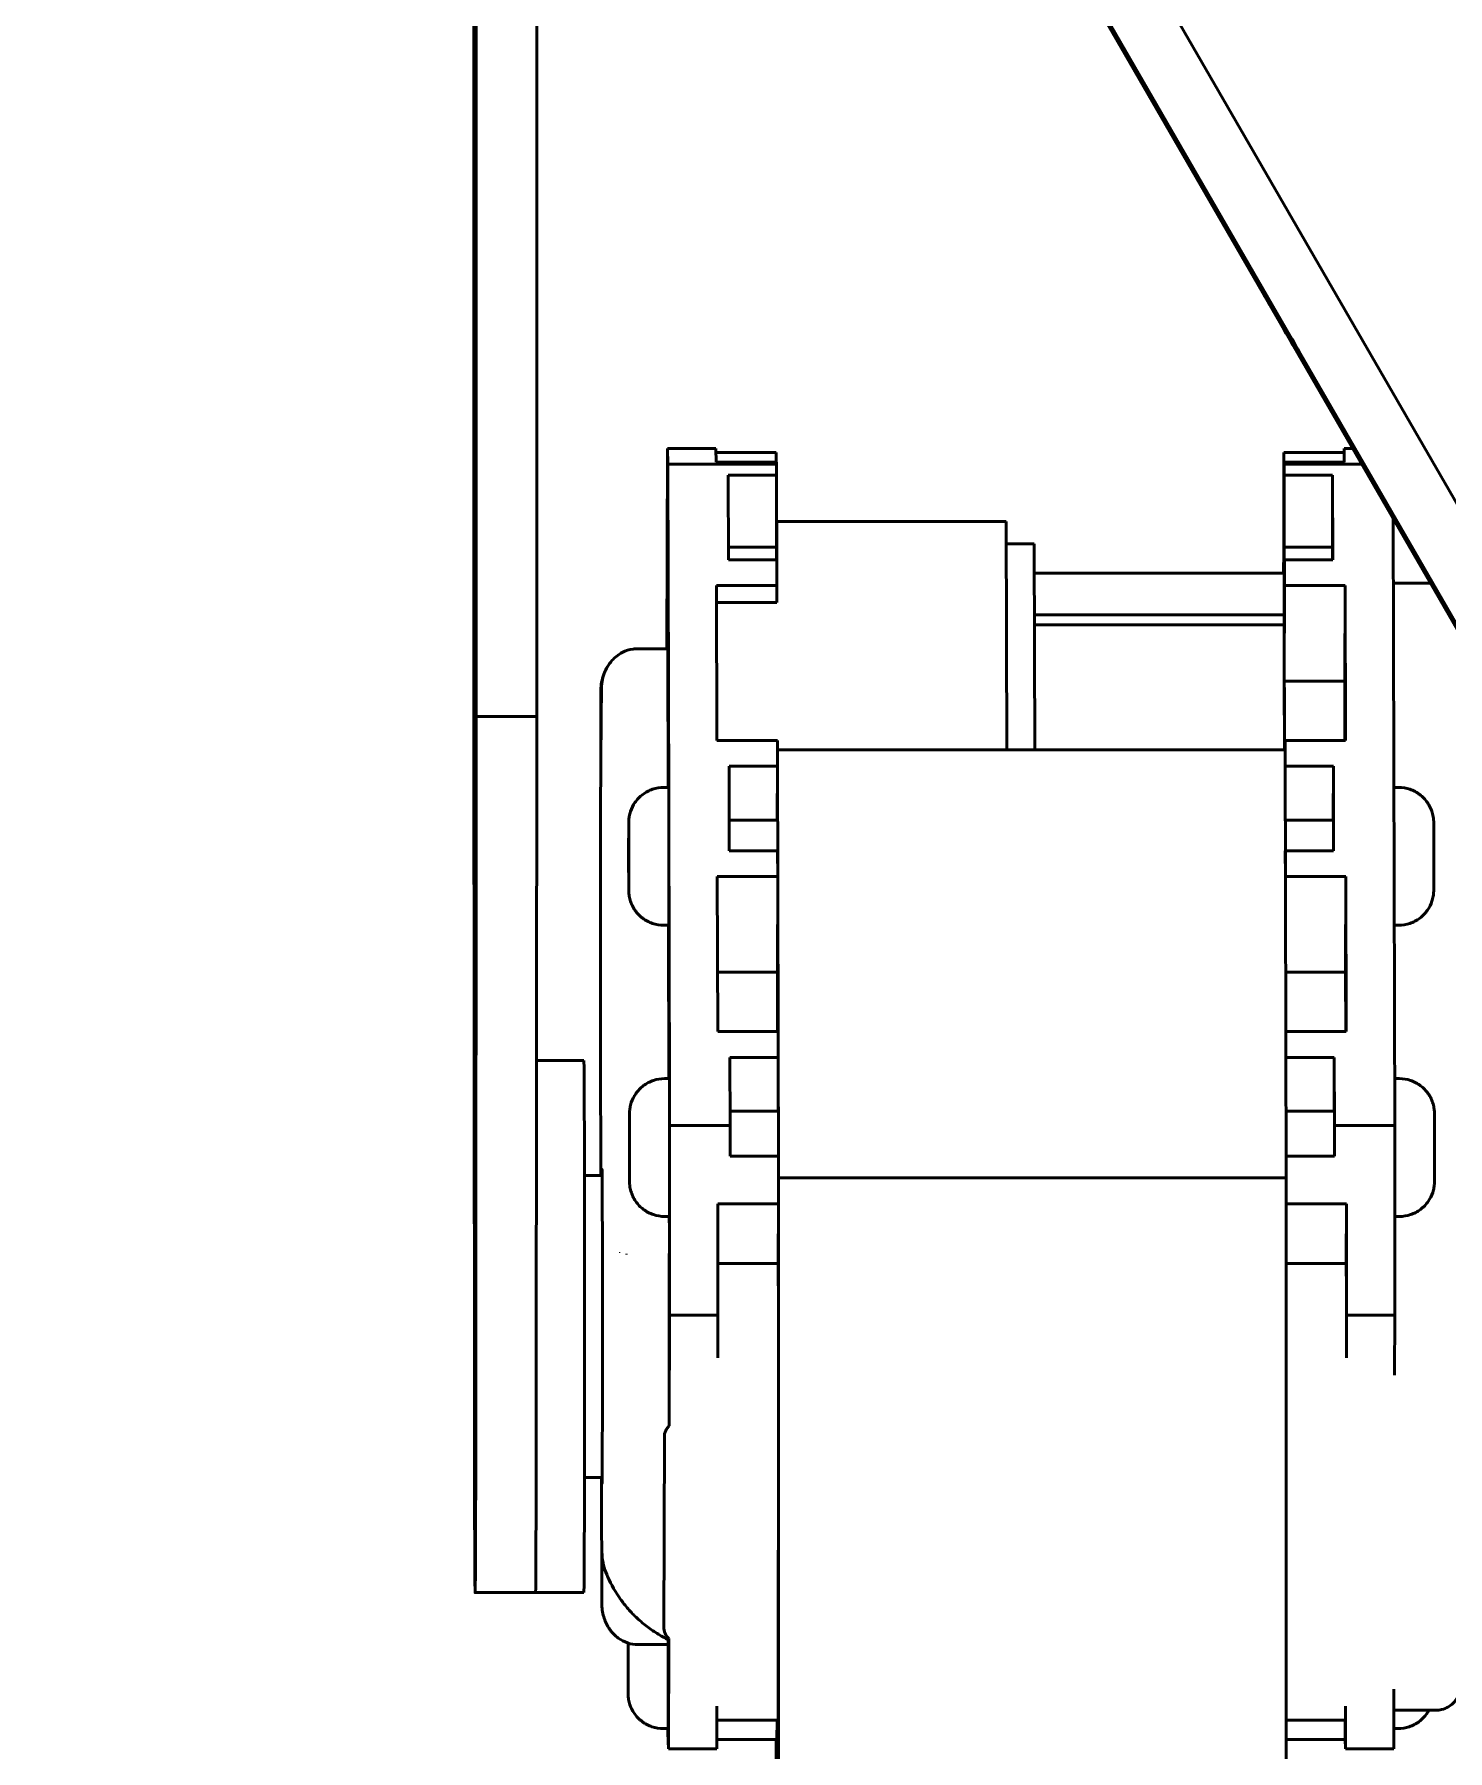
# Model space of a CAD drawing. Header units: millimetres. Extents: x 69 to 732, y 327 to 990.
# Drawn here: x 405.9 to 464.4, y 463.8 to 534.8 of the extents above; entities that cross this region are included whole.
import ezdxf

# ---------------------------------------------------------------- set-up
doc = ezdxf.new("R2010")
doc.units = ezdxf.units.MM
doc.header["$LTSCALE"] = 2
doc.layers.add('Visible (ISO)', color=7, linetype='Continuous', lineweight=50)

msp = doc.modelspace()

# ---------------------------------------------------------------- linework, layer by layer
msp.add_circle((400.576, 658.44), 331.639)
at = {"layer": 'Visible (ISO)'}
for p, q in [((424.09, 506.653), (424.09, 561.653)), ((424.185, 561.599), (424.185, 506.599)), ((426.685, 506.599), (426.685, 561.599)), ((469.56, 507.066), (442.06, 554.698)), ((467.286, 505.816), (439.786, 553.448)), ((439.895, 553.448), (467.395, 505.816)), ((432.067, 509.406), (432.089, 517.681)), ((432.089, 517.681), (434.089, 517.681)), ((432.089, 517.681), (432.11, 517.032)), ((434.089, 517.681), (434.107, 517.126)), ((436.589, 517.522), (434.094, 517.522)), ((436.589, 517.522), (436.59, 517.126)), ((457.586, 516.463), (457.588, 517.522)), ((457.588, 517.522), (457.598, 513.892)), ((457.588, 517.522), (460.088, 517.522)), ((460.088, 517.522), (460.089, 517.681)), ((460.089, 517.126), (460.088, 517.522)), ((460.436, 517.681), (460.089, 517.681)), ((432.11, 517.032), (436.61, 517.032)), ((432.11, 517.032), (432.146, 503.172)), ((434.107, 517.126), (436.607, 517.126)), ((436.607, 517.126), (436.61, 517.032)), ((436.61, 517.032), (436.611, 516.589)), ((457.598, 513.892), (457.607, 517.126)), ((457.607, 517.126), (457.61, 517.032)), ((460.107, 517.126), (457.607, 517.126)), ((457.61, 517.032), (457.611, 516.589)), ((460.811, 517.032), (457.61, 517.032)), ((436.611, 516.589), (434.611, 516.589)), ((434.611, 516.589), (434.62, 513.083)), ((436.603, 513.604), (436.611, 516.589)), ((457.586, 516.463), (457.594, 513.468)), ((457.603, 513.604), (457.611, 516.589)), ((457.611, 516.589), (459.611, 516.589)), ((459.611, 516.589), (459.603, 513.604)), ((459.611, 516.589), (459.62, 513.083)), ((436.608, 513.083), (436.612, 514.661)), ((446.112, 514.661), (436.612, 514.661)), ((436.612, 514.661), (436.616, 513.083)), ((446.137, 505.229), (446.112, 514.661)), ((462.115, 514.772), (462.181, 489.692)), ((434.619, 513.604), (436.603, 513.604)), ((436.603, 513.083), (436.603, 513.604)), ((447.264, 513.748), (446.114, 513.748)), ((447.286, 505.229), (447.264, 513.748)), ((457.594, 513.468), (457.593, 512.533)), ((457.605, 510.954), (457.603, 513.604)), ((459.603, 513.604), (457.603, 513.604)), ((459.603, 513.604), (459.603, 513.083)), ((434.62, 513.083), (436.62, 513.083)), ((436.62, 513.083), (436.623, 512.021)), ((457.598, 512.533), (447.267, 512.533)), ((457.575, 512.533), (457.576, 512.969)), ((457.578, 512.533), (457.576, 512.969)), ((457.576, 512.969), (457.593, 512.969)), ((457.62, 513.083), (457.612, 510.098)), ((457.62, 513.083), (457.623, 512.021)), ((459.62, 513.083), (457.62, 513.083)), ((436.623, 512.021), (434.123, 512.021)), ((434.123, 512.021), (434.14, 505.611)), ((436.623, 512.021), (436.621, 511.315)), ((457.605, 510.954), (457.602, 511.945)), ((457.623, 512.021), (457.612, 508.067)), ((457.623, 512.021), (460.123, 512.021)), ((460.112, 508.067), (460.123, 512.021)), ((460.123, 512.021), (460.14, 505.611)), ((463.647, 512.119), (462.122, 512.119)), ((436.621, 511.315), (434.125, 511.315)), ((447.271, 510.812), (457.605, 510.812)), ((447.272, 510.388), (457.604, 510.388)), ((457.605, 510.812), (457.604, 510.388)), ((457.617, 505.229), (457.604, 510.388)), ((457.605, 510.812), (457.605, 510.954)), ((457.605, 510.842), (457.614, 510.842)), ((457.605, 510.812), (457.605, 510.812)), ((457.605, 510.812), (457.605, 510.812)), ((457.605, 510.812), (457.612, 510.098)), ((432.108, 509.406), (430.858, 509.406)), ((432.124, 503.669), (432.11, 509.112)), ((429.339, 507.68), (429.318, 499.702)), ((429.358, 507.704), (429.355, 506.609)), ((457.612, 508.067), (457.62, 505.229)), ((460.112, 508.067), (457.612, 508.067)), ((460.119, 505.611), (460.112, 508.067)), ((424.109, 478.6), (424.09, 506.653)), ((424.185, 506.599), (424.165, 478.567)), ((426.685, 506.599), (424.185, 506.599)), ((426.665, 478.567), (426.685, 506.599)), ((434.14, 505.611), (436.64, 505.611)), ((436.64, 505.611), (436.642, 504.548)), ((457.639, 505.229), (457.64, 505.611)), ((457.64, 505.611), (457.642, 504.548)), ((460.14, 505.611), (457.64, 505.611)), ((457.641, 505.229), (436.641, 505.229)), ((436.687, 487.522), (436.641, 505.229)), ((457.687, 487.522), (457.641, 505.229)), ((436.642, 504.548), (434.642, 504.548)), ((434.642, 504.548), (434.652, 501.042)), ((436.637, 502.319), (436.642, 504.548)), ((457.642, 504.548), (459.642, 504.548)), ((459.642, 504.548), (459.636, 502.319)), ((459.642, 504.548), (459.652, 501.042)), ((431.942, 503.669), (432.142, 503.669)), ((462.342, 503.669), (462.145, 503.669)), ((430.49, 501.634), (430.493, 501.935)), ((430.493, 501.935), (430.495, 501.12)), ((432.148, 502.419), (432.178, 491.131)), ((434.648, 502.319), (436.642, 502.319)), ((459.642, 502.319), (457.648, 502.319)), ((430.489, 500.518), (430.49, 501.634)), ((430.493, 501.634), (430.49, 501.634)), ((430.495, 501.12), (430.494, 500.004)), ((430.491, 499.703), (430.489, 500.518)), ((430.494, 500.518), (430.489, 500.518)), ((434.652, 501.042), (436.652, 501.042)), ((436.652, 501.042), (436.654, 499.98)), ((457.652, 501.042), (457.654, 499.98)), ((459.652, 501.042), (457.652, 501.042)), ((429.318, 499.697), (429.318, 499.7)), ((429.318, 499.695), (429.321, 498.632)), ((430.494, 500.004), (430.491, 499.703)), ((436.654, 499.98), (434.154, 499.98)), ((434.154, 499.98), (434.171, 493.57)), ((436.654, 499.98), (436.644, 496.027)), ((457.654, 499.98), (460.154, 499.98)), ((460.144, 496.027), (460.154, 499.98)), ((460.154, 499.98), (460.171, 493.57)), ((431.942, 497.969), (432.142, 497.969)), ((432.156, 491.628), (432.139, 497.969)), ((462.342, 497.969), (462.16, 497.969)), ((436.644, 496.027), (434.165, 496.027)), ((436.644, 496.027), (436.65, 493.57)), ((460.144, 496.027), (457.665, 496.027)), ((460.15, 493.57), (460.144, 496.027)), ((429.321, 493.69), (429.318, 492.595)), ((434.171, 493.57), (436.671, 493.57)), ((436.671, 493.57), (436.674, 492.507)), ((457.671, 493.57), (457.674, 492.507)), ((460.171, 493.57), (457.671, 493.57)), ((429.318, 492.591), (429.318, 492.593)), ((429.318, 492.589), (429.331, 487.626)), ((428.637, 492.376), (426.675, 492.376)), ((436.674, 492.507), (434.674, 492.507)), ((434.674, 492.507), (434.681, 489.692)), ((436.668, 490.278), (436.674, 492.507)), ((457.674, 492.507), (459.674, 492.507)), ((459.674, 492.507), (459.668, 490.278)), ((459.674, 492.507), (459.681, 489.692)), ((431.973, 491.628), (432.173, 491.628)), ((462.373, 491.628), (462.176, 491.628)), ((430.521, 489.654), (430.524, 489.867)), ((430.524, 489.867), (430.526, 488.991)), ((432.18, 490.378), (432.181, 489.692)), ((434.68, 490.278), (436.673, 490.278)), ((459.673, 490.278), (457.68, 490.278)), ((430.52, 488.565), (430.521, 489.654)), ((430.525, 489.654), (430.521, 489.654)), ((432.181, 489.692), (434.681, 489.692)), ((432.181, 489.692), (432.183, 481.842)), ((434.682, 488.416), (434.681, 489.692)), ((459.682, 488.416), (459.681, 489.692)), ((462.181, 489.692), (459.681, 489.692)), ((462.181, 489.692), (462.183, 481.842)), ((430.522, 487.688), (430.52, 488.565)), ((430.526, 488.565), (430.52, 488.565)), ((430.526, 488.991), (430.525, 487.902)), ((434.682, 488.416), (436.682, 488.416)), ((436.682, 488.416), (436.682, 486.454)), ((459.682, 488.416), (457.685, 488.416)), ((429.392, 487.626), (428.661, 487.626)), ((430.525, 487.902), (430.522, 487.688)), ((457.687, 487.522), (436.687, 487.522)), ((436.687, 461.67), (436.687, 487.522)), ((457.687, 461.67), (457.687, 487.522)), ((436.682, 486.454), (434.182, 486.454)), ((434.182, 486.454), (434.183, 481.842)), ((436.682, 486.454), (436.676, 483.986)), ((457.687, 486.454), (460.182, 486.454)), ((460.175, 483.986), (460.182, 486.454)), ((460.182, 486.454), (460.183, 481.842)), ((431.973, 485.928), (432.173, 485.928)), ((432.171, 485.739), (432.17, 485.928)), ((462.373, 485.928), (462.182, 485.928)), ((432.167, 482.877), (432.171, 484.325)), ((436.676, 483.986), (434.183, 483.986)), ((436.676, 483.986), (436.681, 482.106)), ((460.175, 483.986), (457.687, 483.986)), ((460.178, 482.906), (460.175, 483.986)), ((436.681, 482.106), (436.68, 461.674)), ((432.183, 481.842), (432.171, 477.272)), ((434.183, 481.842), (432.183, 481.842)), ((434.178, 480.077), (434.183, 481.842)), ((460.183, 481.842), (460.178, 480.077)), ((462.183, 481.842), (460.183, 481.842)), ((462.176, 479.371), (462.183, 481.842)), ((432.169, 479.211), (432.167, 480.049)), ((431.97, 476.865), (431.949, 468.888)), ((429.392, 475.126), (428.661, 475.126)), ((429.364, 475.126), (429.377, 469.922)), ((426.637, 470.376), (424.137, 470.376)), ((428.637, 470.376), (426.637, 470.376)), ((432.148, 468.481), (432.136, 463.911)), ((430.464, 467.498), (430.465, 468.284)), ((430.469, 468.283), (430.471, 467.702)), ((432.127, 468.22), (430.877, 468.22)), ((430.466, 466.553), (430.464, 467.498)), ((430.47, 467.498), (430.464, 467.498)), ((430.471, 467.702), (430.469, 466.655)), ((430.469, 466.655), (430.466, 466.553)), ((462.136, 463.911), (462.142, 466.382)), ((434.136, 463.911), (434.14, 465.676)), ((460.14, 465.676), (460.136, 463.911)), ((436.68, 465.093), (434.139, 465.093)), ((436.626, 465.093), (436.624, 464.293)), ((460.137, 465.093), (457.687, 465.093)), ((460.124, 464.293), (460.126, 465.093)), ((463.887, 465.507), (462.14, 465.507)), ((431.918, 464.75), (432.118, 464.75)), ((432.115, 464.561), (432.115, 464.75)), ((432.136, 463.911), (432.115, 464.561)), ((434.137, 464.293), (436.624, 464.293)), ((436.59, 462.116), (436.59, 464.293)), ((436.622, 464.293), (436.617, 462.574)), ((460.124, 464.293), (457.687, 464.293)), ((460.136, 463.911), (460.124, 464.293)), ((462.317, 464.75), (462.138, 464.75)), ((432.136, 463.911), (434.136, 463.911)), ((460.136, 463.911), (462.136, 463.911))]:
    msp.add_line(p, q, dxfattribs=at)
for centre, major_axis in [((424.099, 526.148), (0, 1.5)), ((424.175, 526.104), (0, 1.5)), ((457.547, 522.704), (-0.75, 1.299)), ((457.635, 522.704), (-0.75, 1.299)), ((432.086, 512.733), (0, -1.35)), ((432.11, 512.859), (0, -1.35)), ((424.137, 489.876), (0, 1)), ((424.121, 487.396), (0, 1)), ((424.153, 487.377), (0, 1)), ((424.137, 481.376), (0, 5)), ((424.115, 481.389), (0, 1)), ((424.159, 481.363), (0, 1)), ((424.121, 475.375), (0, 1)), ((424.153, 475.357), (0, 1)), ((424.137, 472.876), (0, 1))]:
    msp.add_ellipse(centre, major_axis=major_axis, ratio=0.002632, dxfattribs=at)
for centre, major_axis, ratio, start_param, end_param in [((459.61, 512.859), (0, 1.35), 0.002632, 4.8788, 7.687571), ((457.598, 510.533), (0, 2), 0.002632, 5.496128, 6.283185), ((432.108, 508.406), (0, 1), 0.002632, 5.496131, 6.283185), ((432.142, 500.819), (0, 2.85), 0.002632, 3.141593, 6.283185), ((462.142, 500.819), (0, 2.85), 0.002632, 5.308536, 5.68372), ((428.637, 481.376), (0, -11), 0.002632, 0, 3.141593), ((432.173, 488.778), (0, 2.85), 0.002632, 3.141593, 6.283185), ((462.173, 488.778), (0, 2.85), 0.002632, 5.308536, 5.68372), ((429.387, 481.376), (0, -6.5), 0.002632, 6.004938, 9.703025), ((432.169, 485.033), (0, -1), 0.002632, 0.783741, 2.354535), ((430.087, 481.376), (0, 6.25), 0.002632, 5.224639, 5.224645), ((430.387, 481.376), (0, 4), 0.002632, 5.558015, 5.55802), ((430.387, 481.376), (0, 6.5), 0.002632, 5.190749, 5.190751), ((432.171, 481.461), (0, -2), 0.002632, 3.925331, 5.496127), ((460.175, 481.494), (0, 2), 0.002632, 3.925331, 5.496128), ((424.137, 481.376), (0, -11), 0.002632, 4.967551, 7.59578), ((426.637, 481.376), (0, -11), 0.002632, 0, 1.312595), ((426.637, 481.376), (0, -11), 0.002632, 0, 1.312595), ((430.888, 471.986), (-1.5, -0.022), 0.984033, 6.283093, 6.283208), ((430.877, 469.22), (0, 1), 0.002524, 3.141588, 3.141744), ((432.118, 467.6), (0, -2.85), 0.002632, 0, 1.790138), ((432.127, 469.22), (0, -1), 0.002632, 0, 0.644639), ((460.137, 467.093), (0, -2), 0.002632, 0, 0.783739)]:
    msp.add_ellipse(centre, major_axis=major_axis, ratio=ratio, start_param=start_param, end_param=end_param, dxfattribs=at)
for points, knots in [([(429.358, 507.704), (429.359, 507.932), (429.399, 508.164), (429.551, 508.572), (429.658, 508.757), (429.916, 509.049), (430.062, 509.165), (430.362, 509.322), (430.517, 509.372), (430.734, 509.402), (430.796, 509.406), (430.858, 509.406)], [0.0000836, 0.0000836, 0.0000836, 0.0000836, 0.0685029, 0.0685029, 0.1307824, 0.1307824, 0.1850745, 0.1850745, 0.2323927, 0.2323927, 0.2509147, 0.2509147, 0.2509147, 0.2509147]), ([(429.339, 507.68), (429.34, 507.908), (429.38, 508.14), (429.524, 508.527), (429.617, 508.694), (429.734, 508.838)], [0.0000838, 0.0000838, 0.0000838, 0.0000838, 0.0685029, 0.0685029, 0.1240698, 0.1240698, 0.1240698, 0.1240698]), ([(429.35, 505.64), (429.35, 505.64), (429.35, 505.641), (429.35, 505.649), (429.35, 505.667), (429.351, 505.741), (429.352, 505.822), (429.353, 506.074), (429.354, 506.27), (429.355, 506.538), (429.355, 506.573), (429.355, 506.609)], [0.2506039, 0.2506039, 0.2506039, 0.2506039, 0.2581493, 0.2581493, 0.2930429, 0.2930429, 0.3678468, 0.3678468, 0.4718198, 0.4718198, 0.4870679, 0.4870679, 0.4870679, 0.4870679]), ([(431.942, 497.969), (431.785, 497.969), (431.626, 497.995), (431.332, 498.094), (431.192, 498.168), (430.946, 498.353), (430.837, 498.467), (430.662, 498.72), (430.594, 498.863), (430.529, 499.083), (430.513, 499.158), (430.5, 499.259), (430.498, 499.285), (430.495, 499.324), (430.494, 499.338), (430.493, 499.359), (430.493, 499.367), (430.492, 499.381), (430.492, 499.386), (430.492, 499.401), (430.491, 499.409), (430.491, 499.44), (430.491, 499.466), (430.49, 499.545), (430.49, 499.604), (430.489, 499.769), (430.489, 499.886), (430.489, 500.141), (430.488, 500.281), (430.488, 500.57), (430.488, 500.722), (430.488, 501.021), (430.488, 501.172), (430.488, 501.452), (430.489, 501.585), (430.489, 501.819), (430.489, 501.922), (430.49, 502.086), (430.491, 502.148), (430.491, 502.203), (430.491, 502.214), (430.492, 502.233), (430.492, 502.241), (430.492, 502.26), (430.492, 502.269), (430.493, 502.288), (430.494, 502.295), (430.495, 502.313), (430.496, 502.324), (430.498, 502.35), (430.499, 502.365), (430.504, 502.409), (430.508, 502.439), (430.526, 502.538), (430.543, 502.607), (430.609, 502.805), (430.672, 502.931), (430.838, 503.171), (430.947, 503.285), (431.194, 503.47), (431.333, 503.544), (431.627, 503.643), (431.786, 503.669), (431.942, 503.669)], [0, 0, 0, 0, 0.0470233, 0.0470233, 0.0931967, 0.0931967, 0.1394006, 0.1394006, 0.1856013, 0.1856013, 0.2083614, 0.2083614, 0.2163627, 0.2163627, 0.2211829, 0.2211829, 0.225271, 0.225271, 0.2296804, 0.2296804, 0.2388055, 0.2388055, 0.266175, 0.266175, 0.3025608, 0.3025608, 0.3503236, 0.3503236, 0.395588, 0.395588, 0.440529, 0.440529, 0.485388, 0.485388, 0.5302575, 0.5302575, 0.5752452, 0.5752452, 0.6207008, 0.6207008, 0.6332161, 0.6332161, 0.6426078, 0.6426078, 0.6483669, 0.6483669, 0.6511604, 0.6511604, 0.6548982, 0.6548982, 0.6595803, 0.6595803, 0.6685097, 0.6685097, 0.6898155, 0.6898155, 0.7311867, 0.7311867, 0.7773904, 0.7773904, 0.82359, 0.82359, 0.8704626, 0.8704626, 0.8704626, 0.8704626]), ([(462.342, 503.669), (462.498, 503.669), (462.657, 503.643), (462.952, 503.543), (463.091, 503.469), (463.337, 503.284), (463.446, 503.17), (463.622, 502.917), (463.69, 502.774), (463.754, 502.554), (463.77, 502.479), (463.783, 502.378), (463.786, 502.352), (463.789, 502.313), (463.79, 502.299), (463.791, 502.278), (463.791, 502.27), (463.791, 502.257), (463.792, 502.251), (463.792, 502.236), (463.792, 502.229), (463.793, 502.197), (463.793, 502.172), (463.793, 502.092), (463.794, 502.033), (463.794, 501.868), (463.794, 501.751), (463.795, 501.496), (463.795, 501.356), (463.795, 501.067), (463.795, 500.915), (463.795, 500.616), (463.795, 500.466), (463.795, 500.185), (463.795, 500.052), (463.794, 499.819), (463.794, 499.716), (463.793, 499.551), (463.793, 499.489), (463.792, 499.434), (463.792, 499.423), (463.792, 499.404), (463.792, 499.396), (463.791, 499.377), (463.791, 499.368), (463.79, 499.349), (463.79, 499.342), (463.789, 499.325), (463.788, 499.313), (463.786, 499.287), (463.784, 499.272), (463.779, 499.228), (463.775, 499.198), (463.758, 499.099), (463.74, 499.03), (463.675, 498.832), (463.612, 498.706), (463.446, 498.466), (463.336, 498.352), (463.09, 498.167), (462.95, 498.094), (462.656, 497.995), (462.498, 497.969), (462.342, 497.969)], [0, 0, 0, 0, 0.0470233, 0.0470233, 0.0931967, 0.0931967, 0.1394006, 0.1394006, 0.1856013, 0.1856013, 0.2083614, 0.2083614, 0.2163627, 0.2163627, 0.2211829, 0.2211829, 0.225271, 0.225271, 0.2296804, 0.2296804, 0.2388055, 0.2388055, 0.266175, 0.266175, 0.3025608, 0.3025608, 0.3503236, 0.3503236, 0.395588, 0.395588, 0.440529, 0.440529, 0.485388, 0.485388, 0.5302575, 0.5302575, 0.5752452, 0.5752452, 0.6207008, 0.6207008, 0.6332161, 0.6332161, 0.6426078, 0.6426078, 0.6483669, 0.6483669, 0.6511604, 0.6511604, 0.6548982, 0.6548982, 0.6595803, 0.6595803, 0.6685097, 0.6685097, 0.6898155, 0.6898155, 0.7311867, 0.7311867, 0.7773904, 0.7773904, 0.82359, 0.82359, 0.8704626, 0.8704626, 0.8704626, 0.8704626]), ([(429.321, 493.69), (429.321, 493.955), (429.322, 494.268), (429.323, 494.935), (429.323, 495.297), (429.324, 496.03), (429.324, 496.41), (429.323, 497.14), (429.323, 497.499), (429.322, 498.121), (429.321, 498.395), (429.321, 498.632)], [0, 0, 0, 0, 0.1127742, 0.1127742, 0.2237373, 0.2237373, 0.3349735, 0.3349735, 0.4462434, 0.4462434, 0.5468076, 0.5468076, 0.5468076, 0.5468076]), ([(431.973, 485.928), (431.817, 485.928), (431.658, 485.954), (431.364, 486.053), (431.224, 486.127), (430.978, 486.312), (430.869, 486.426), (430.693, 486.679), (430.625, 486.822), (430.561, 487.042), (430.545, 487.118), (430.532, 487.218), (430.529, 487.245), (430.526, 487.284), (430.525, 487.298), (430.524, 487.319), (430.524, 487.327), (430.524, 487.34), (430.524, 487.345), (430.523, 487.36), (430.523, 487.368), (430.523, 487.399), (430.522, 487.425), (430.522, 487.504), (430.522, 487.563), (430.521, 487.728), (430.521, 487.845), (430.52, 488.1), (430.52, 488.24), (430.52, 488.529), (430.52, 488.682), (430.52, 488.981), (430.52, 489.131), (430.52, 489.411), (430.52, 489.544), (430.521, 489.778), (430.521, 489.881), (430.522, 490.045), (430.522, 490.107), (430.523, 490.163), (430.523, 490.173), (430.523, 490.192), (430.523, 490.2), (430.524, 490.219), (430.524, 490.229), (430.525, 490.247), (430.525, 490.254), (430.526, 490.272), (430.527, 490.283), (430.529, 490.309), (430.531, 490.325), (430.536, 490.369), (430.54, 490.398), (430.557, 490.497), (430.575, 490.566), (430.64, 490.765), (430.703, 490.891), (430.869, 491.13), (430.979, 491.244), (431.225, 491.429), (431.365, 491.503), (431.659, 491.602), (431.817, 491.628), (431.973, 491.628)], [0, 0, 0, 0, 0.0470233, 0.0470233, 0.0931967, 0.0931967, 0.1394006, 0.1394006, 0.1856013, 0.1856013, 0.2083614, 0.2083614, 0.2163627, 0.2163627, 0.2211829, 0.2211829, 0.225271, 0.225271, 0.2296804, 0.2296804, 0.2388055, 0.2388055, 0.266175, 0.266175, 0.3025608, 0.3025608, 0.3503236, 0.3503236, 0.395588, 0.395588, 0.440529, 0.440529, 0.485388, 0.485388, 0.5302575, 0.5302575, 0.5752452, 0.5752452, 0.6207008, 0.6207008, 0.6332161, 0.6332161, 0.6426078, 0.6426078, 0.6483669, 0.6483669, 0.6511604, 0.6511604, 0.6548982, 0.6548982, 0.6595803, 0.6595803, 0.6685097, 0.6685097, 0.6898155, 0.6898155, 0.7311867, 0.7311867, 0.7773904, 0.7773904, 0.82359, 0.82359, 0.8704626, 0.8704626, 0.8704626, 0.8704626]), ([(462.373, 491.628), (462.53, 491.628), (462.689, 491.602), (462.983, 491.502), (463.123, 491.429), (463.369, 491.243), (463.478, 491.13), (463.653, 490.876), (463.721, 490.734), (463.786, 490.513), (463.802, 490.438), (463.815, 490.338), (463.817, 490.311), (463.82, 490.272), (463.821, 490.258), (463.822, 490.237), (463.823, 490.229), (463.823, 490.216), (463.823, 490.21), (463.824, 490.196), (463.824, 490.188), (463.824, 490.156), (463.824, 490.131), (463.825, 490.051), (463.825, 489.992), (463.826, 489.827), (463.826, 489.71), (463.827, 489.455), (463.827, 489.315), (463.827, 489.027), (463.827, 488.874), (463.827, 488.575), (463.827, 488.425), (463.827, 488.145), (463.826, 488.011), (463.826, 487.778), (463.826, 487.675), (463.825, 487.51), (463.825, 487.448), (463.824, 487.393), (463.824, 487.382), (463.824, 487.363), (463.823, 487.355), (463.823, 487.336), (463.823, 487.327), (463.822, 487.309), (463.821, 487.302), (463.82, 487.284), (463.82, 487.273), (463.817, 487.246), (463.816, 487.231), (463.811, 487.187), (463.807, 487.158), (463.79, 487.059), (463.772, 486.989), (463.706, 486.791), (463.644, 486.665), (463.477, 486.425), (463.368, 486.311), (463.122, 486.126), (462.982, 486.053), (462.688, 485.954), (462.53, 485.928), (462.373, 485.928)], [0, 0, 0, 0, 0.0470233, 0.0470233, 0.0931967, 0.0931967, 0.1394006, 0.1394006, 0.1856013, 0.1856013, 0.2083614, 0.2083614, 0.2163627, 0.2163627, 0.2211829, 0.2211829, 0.225271, 0.225271, 0.2296804, 0.2296804, 0.2388055, 0.2388055, 0.266175, 0.266175, 0.3025608, 0.3025608, 0.3503236, 0.3503236, 0.395588, 0.395588, 0.440529, 0.440529, 0.485388, 0.485388, 0.5302575, 0.5302575, 0.5752452, 0.5752452, 0.6207008, 0.6207008, 0.6332161, 0.6332161, 0.6426078, 0.6426078, 0.6483669, 0.6483669, 0.6511604, 0.6511604, 0.6548982, 0.6548982, 0.6595803, 0.6595803, 0.6685097, 0.6685097, 0.6898155, 0.6898155, 0.7311867, 0.7311867, 0.7773904, 0.7773904, 0.82359, 0.82359, 0.8704626, 0.8704626, 0.8704626, 0.8704626]), ([(432.171, 477.272), (432.171, 477.439), (432.171, 477.639), (432.171, 478.029), (432.171, 478.283), (432.17, 478.739), (432.17, 479.011), (432.169, 479.211)], [0.6243214, 0.6243214, 0.6243214, 0.6243214, 0.6754472, 0.6754472, 0.741468, 0.741468, 0.8263138, 0.8263138, 0.8263138, 0.8263138]), ([(431.97, 476.865), (431.97, 476.952), (432.003, 477.054), (432.084, 477.179), (432.124, 477.227), (432.171, 477.272)], [0.40408727, 0.40408727, 0.40408727, 0.40408727, 0.44097733, 0.44097733, 0.46271145, 0.46271145, 0.46271145, 0.46271145]), ([(430.097, 470.178), (429.875, 470.509), (429.701, 470.826), (429.528, 471.25), (429.485, 471.376), (429.417, 471.645), (429.391, 471.793), (429.389, 471.964)], [0, 0, 0, 0, 0.1428176, 0.1428176, 0.2054435, 0.2054435, 0.2691196, 0.2691196, 0.2691196, 0.2691196]), ([(430.877, 468.22), (430.73, 468.22), (430.581, 468.245), (430.304, 468.338), (430.173, 468.407), (429.933, 468.583), (429.824, 468.692), (429.635, 468.945), (429.556, 469.092), (429.434, 469.418), (429.396, 469.602), (429.379, 469.831), (429.378, 469.877), (429.377, 469.922)], [0, 0, 0, 0, 0.0441631, 0.0441631, 0.0877256, 0.0877256, 0.1331365, 0.1331365, 0.1822996, 0.1822996, 0.2375201, 0.2375201, 0.2512211, 0.2512211, 0.2512211, 0.2512211]), ([(430.097, 470.178), (430.197, 470.028), (430.307, 469.884), (430.541, 469.609), (430.667, 469.478), (430.931, 469.229), (431.069, 469.111), (431.359, 468.888), (431.509, 468.783), (431.821, 468.587), (431.982, 468.496), (432.147, 468.412)], [5.1542562, 5.1542562, 5.1542562, 5.1542562, 5.2546912, 5.2546912, 5.3551262, 5.3551262, 5.4555611, 5.4555611, 5.5559961, 5.5559961, 5.656431, 5.656431, 5.656431, 5.656431]), ([(432.148, 468.481), (432.101, 468.526), (432.061, 468.574), (431.981, 468.7), (431.949, 468.801), (431.949, 468.888)], [0.3454631, 0.3454631, 0.3454631, 0.3454631, 0.36719722, 0.36719722, 0.40408727, 0.40408727, 0.40408727, 0.40408727]), ([(431.918, 464.75), (431.761, 464.75), (431.602, 464.776), (431.308, 464.875), (431.168, 464.949), (430.922, 465.134), (430.813, 465.248), (430.637, 465.501), (430.569, 465.644), (430.505, 465.865), (430.489, 465.94), (430.476, 466.04), (430.473, 466.067), (430.47, 466.106), (430.47, 466.12), (430.469, 466.141), (430.468, 466.149), (430.468, 466.162), (430.468, 466.167), (430.467, 466.182), (430.467, 466.19), (430.467, 466.221), (430.466, 466.247), (430.466, 466.326), (430.466, 466.386), (430.465, 466.55), (430.465, 466.667), (430.464, 466.923), (430.464, 467.062), (430.464, 467.351), (430.464, 467.504), (430.464, 467.803), (430.464, 467.953), (430.464, 468.159), (430.464, 468.223), (430.464, 468.284)], [0, 0, 0, 0, 0.0470233, 0.0470233, 0.0931967, 0.0931967, 0.1394006, 0.1394006, 0.1856013, 0.1856013, 0.2083614, 0.2083614, 0.2163627, 0.2163627, 0.2211829, 0.2211829, 0.225271, 0.225271, 0.2296804, 0.2296804, 0.2388055, 0.2388055, 0.266175, 0.266175, 0.3025608, 0.3025608, 0.3503236, 0.3503236, 0.395588, 0.395588, 0.440529, 0.440529, 0.485388, 0.485388, 0.5063891, 0.5063891, 0.5063891, 0.5063891]), ([(464.89, 467.088), (464.89, 466.934), (464.889, 466.804), (464.888, 466.61), (464.888, 466.55), (464.887, 466.499), (464.887, 466.492), (464.886, 466.477), (464.886, 466.47), (464.885, 466.45), (464.884, 466.439), (464.883, 466.417), (464.882, 466.405), (464.879, 466.38), (464.877, 466.366), (464.871, 466.327), (464.865, 466.3), (464.846, 466.219), (464.827, 466.163), (464.766, 466.021), (464.713, 465.936), (464.581, 465.78), (464.499, 465.709), (464.318, 465.599), (464.217, 465.557), (464.039, 465.516), (463.963, 465.507), (463.887, 465.507)], [0, 0, 0, 0, 0.0653407, 0.0653407, 0.129879, 0.129879, 0.1398456, 0.1398456, 0.1473557, 0.1473557, 0.1520646, 0.1520646, 0.155888, 0.155888, 0.160222, 0.160222, 0.1682597, 0.1682597, 0.1856046, 0.1856046, 0.2149232, 0.2149232, 0.2467536, 0.2467536, 0.2786159, 0.2786159, 0.3014565, 0.3014565, 0.3014565, 0.3014565]), ([(463.591, 465.507), (463.566, 465.461), (463.539, 465.417), (463.421, 465.247), (463.312, 465.133), (463.066, 464.948), (462.926, 464.875), (462.632, 464.776), (462.474, 464.75), (462.317, 464.75)], [0.715578, 0.715578, 0.715578, 0.715578, 0.7311867, 0.7311867, 0.7773904, 0.7773904, 0.82359, 0.82359, 0.8704626, 0.8704626, 0.8704626, 0.8704626])]:
    msp.add_open_spline(points, degree=3, knots=knots, dxfattribs=at)
for points in [[(429.389, 471.965), (429.388, 471.977), (429.388, 471.986), (429.388, 471.986)], [(432.147, 468.413), (432.147, 468.414), (432.147, 468.437), (432.148, 468.481)]]:
    msp.add_open_spline(points, degree=3, dxfattribs=at)

doc.saveas('drawing.dxf')
